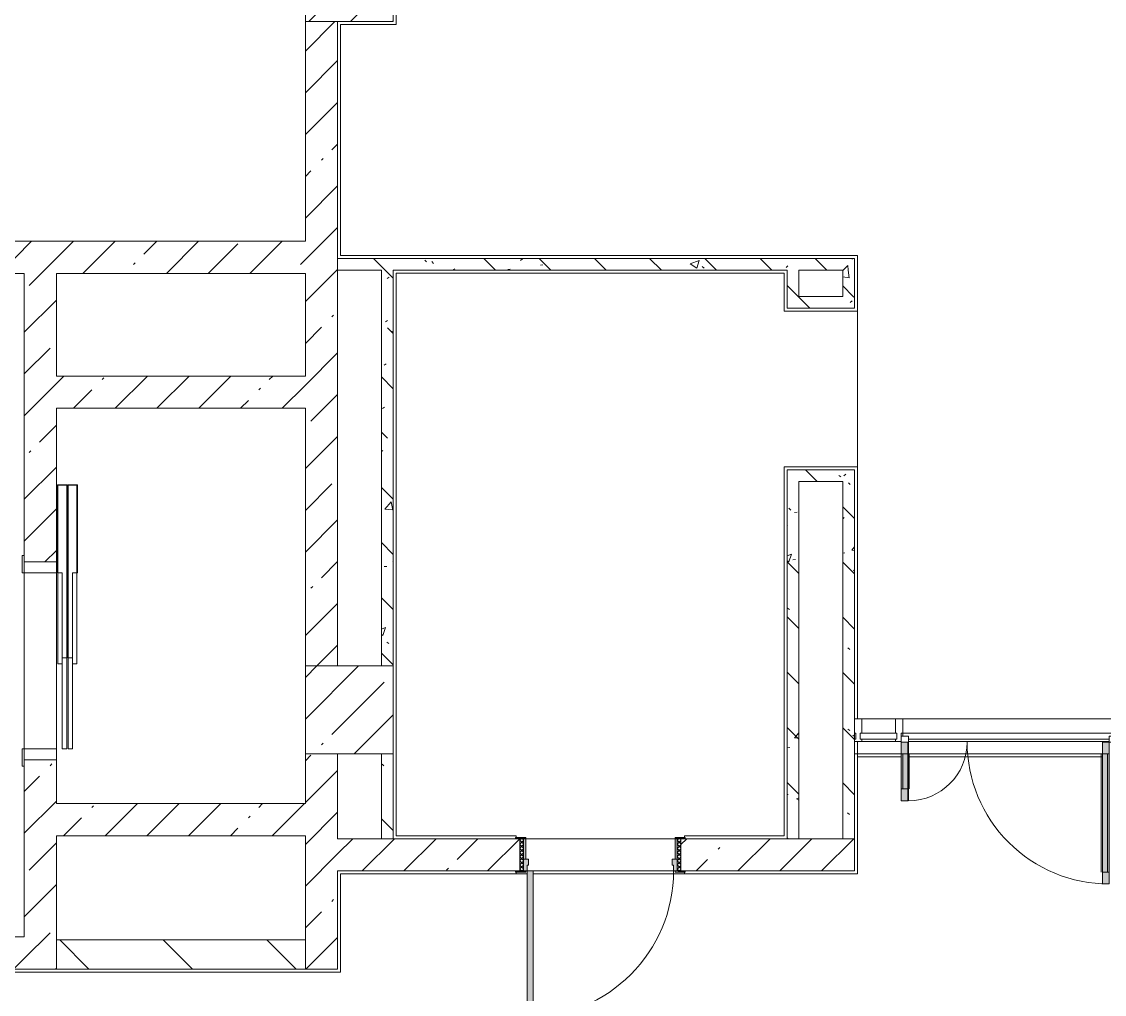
# Model space of a CAD drawing. Header units: millimetres. Extents: x 1311 to 195818, y -8553 to 29000.
# Drawn here: x 109031 to 116425, y 10057 to 16700 of the extents above; entities that cross this region are included whole.
import ezdxf

# ---------------------------------------------------------------- set-up
doc = ezdxf.new("R2010")
doc.units = ezdxf.units.MM
for name, color, linetype, lineweight, true_color in [('A-DETL-GENF-4', 7, 'Continuous', 5, 0xaaaaaa), ('A-DETL-GENF-5', 7, 'Continuous', 5, 0xe2e2e2), ('A-DOOR-1', 7, 'Continuous', 5, 0xaaaaaa), ('A-DOOR-2', 7, 'Continuous', 5, 0xe2e2e2), ('A-DOOR-FRAM-1', 7, 'Continuous', 5, 0xe2e2e2), ('A-DOOR-FRAM-2', 7, 'Continuous', 5, 0xaaaaaa), ('A-FLOR-1', 7, 'Continuous', 5, 0xaaaaaa), ('I-WALL-6', 7, 'Continuous', 5, 0x787878)]:
    doc.layers.add(name, color=color, linetype=linetype, lineweight=lineweight, true_color=true_color)
for name, color, linetype, lineweight in [('A-GLAZ-CURT-2', 7, 'Continuous', 5), ('A-GLAZ-CWMG-2', 7, 'Continuous', 5), ('A-WALL', 7, 'Continuous', 9), ('I-WALL-4', 7, 'Continuous', 5), ('S-COLS-4', 7, 'Continuous', 5), ('S-STRS-MBND-2', 7, 'Continuous', 5)]:
    doc.layers.add(name, color=color, linetype=linetype, lineweight=lineweight)
pattern_1 = [(45, (68808.4, 0), (-285.123, 285.123), []), (45, (69093.5, 0), (-285.123, 285.123), [504.031, -100.806, 16.764, -84.042])]
pattern_2 = [(135, (68808.4, 0), (-377.171, -377.171), [533.4, -88.9, 17.78, -88.9]), (135, (68808.4, 376.94), (-377.171, -377.171), []), (50, (68808.4, 0), (637.6445, -55.7866), [66.675, -733.425]), (355, (68808.4, 0), (-123.349, 668.699), [53.34, -586.74]), (100.451, (68861.5, -4.65), (514.299, 612.908), [56.665, -623.315]), (46.184, (68808.4, 177.8), (948.776, -147.15), [100.012, -1100.137]), (96.636, (68887.5, 165.5), (830.909, 865.997), [84.998, -934.973]), (351.184, (68808.4, 177.8), (830.918, 865.988), [80.01, -880.11]), (21, (68897.3, 133.35), (530.6506, -357.928), [66.675, -733.425]), (326, (68897.3, 133.35), (216.308, 644.6585), [53.34, -586.74]), (71.451, (68941.5, 103.5), (746.9596, 286.724), [56.665, -623.315]), (37.5, (68808.4, 0), (10.8105, 295.9426), [16.764, -562.864, 16.764, -578.866, -588.962]), (37.5, (68808.4, 0), (10.8105, 295.9426), [-1175.258, 16.764, -572.198]), (7.5, (68808.4, 0), (233.8692, 350.6318), [16.764, -322.834, 16.764, -549.529, -224.472]), (7.5, (68808.4, 0), (233.8692, 350.6318), [-905.891, 16.764, -207.708]), (327.5, (68610.14, 0), (474.5678, -20.0513), [16.764, -205.486, 16.764, -676.656, -920.115]), (327.5, (68610.14, 0), (474.5678, -20.0513), [-915.67, 16.764, -903.351]), (317.5, (68521.24, 0), (518.452, 88.9934), [16.764, -272.161, 16.764, -443.738, -653.415]), (317.5, (68521.24, 0), (518.452, 88.9934), [-749.427, 16.764, -636.651])]

# ---------------------------------------------------------------- blocks, each defined once
blk = doc.blocks.new('BSC_Колонна _Прямоугольная - 600х600-V103-1_11_1_птичка')
at = {"layer": 'S-COLS-4'}
h = blk.add_hatch(dxfattribs=at)
h.set_pattern_fill('FP_147', color=256, style=0, pattern_type=2)
h.set_pattern_definition([(45, (-42460, -17000), (-285.123, 285.123), []), (45, (-42174.88, -17000), (-285.123, 285.123), [504.031, -100.806, 16.764, -84.042])])
h.paths.add_polyline_path([(-60, -300), (300, -300), (300, 300), (-300, 300), (-300, -300)])
for p, q in [((300, 300), (-300, 300)), ((-300, 300), (-300, -300)), ((300, -300), (300, 300)), ((-300, -300), (300, -300))]:
    blk.add_line(p, q, dxfattribs=at)
blk = doc.blocks.new('110_Дверь_СКБ_1Ст_Внутренняя1 - Д-11 1100x2100h_кладовые _все__ коридор _между помещениями блока столовой__ моечные _все_-32089417-1_11_1_птичка')
at = {"layer": 'A-DOOR-1'}
h = blk.add_hatch(dxfattribs=at)
h.set_pattern_fill('FP_159', color=256, style=0, pattern_type=2)
h.set_pattern_definition([(135, (1751.41, 174.685), (-14.14214, -14.14214), []), (225, (1751.41, 174.685), (14.14214, -14.14214), [])])
h.paths.add_polyline_path([(562.5, 110), (537.5, 110), (537.5, -110), (562.5, -110), (562.5, 16)])
at = {"layer": 'A-DOOR-2'}
h = blk.add_hatch(color=256, dxfattribs=at)
h.paths.add_polyline_path([(537.5, 110), (512.5, 110), (512.5, 70), (502.5, 70), (502.5, 30), (537.5, 30)])
h.paths.add_polyline_path([(-487.5, 110), (-512.5, 110), (-512.5, 30), (-477.5, 30), (-477.5, 70), (-487.5, 70)])
at = {"layer": 'A-DOOR-FRAM-1'}
for points in [[(512.5, 1110), (472.5, 1110), (472.5, 110), (512.5, 110), (512.5, 1030.8)], [(-537.5, 118), (-567.5, 118), (-562.5, 110), (-497.5, 115.3), (-497.5, 118), (-517.5, 118)], [(562.5, 118), (522.5, 118), (522.5, 110), (592.5, 110), (587.5, 118)], [(-497.5, 30), (-512.5, 30), (-512.5, -110), (-497.5, -110), (-497.5, 16)], [(522.5, 30), (522.5, -110), (537.5, -110), (537.5, 30)], [(-567.5, -110), (-562.5, -118), (-497.5, -118), (-497.5, -110), (-562.5, -110)], [(522.5, -110), (522.5, -118), (592.5, -118), (587.5, -110), (537.5, -110)]]:
    blk.add_hatch(color=256, dxfattribs=at).paths.add_polyline_path(points)
at = {"layer": 'A-DOOR-FRAM-2'}
h = blk.add_hatch(dxfattribs=at)
h.set_pattern_fill('FP_160', color=256, style=0, pattern_type=2)
h.set_pattern_definition([(45, (-371.384, 174.685), (-14.1421, 14.1421), []), (135, (-371.384, 174.685), (-14.1421, -14.1421), [])])
h.paths.add_polyline_path([(-537.5, 110), (-537.5, -110), (-512.5, -110), (-512.5, 110)])
at = {"layer": 'A-DOOR-1'}
for p, q in [((512.5, 1110), (472.5, 1110)), ((472.5, 1110), (472.5, 110)), ((512.5, 110), (512.5, 1110)), ((472.5, 110), (512.5, 110))]:
    blk.add_line(p, q, dxfattribs=at)
blk.add_arc((512.5, 110), 1000, 90, 180, dxfattribs=at)
at = {"layer": 'A-DOOR-FRAM-2'}
for p, q in [((-497.5, 118), (-567.5, 118)), ((-567.5, 118), (-567.5, 110)), ((-567.5, 110), (-497.5, 110)), ((-512.5, 110), (-537.5, 110)), ((-537.5, 110), (-537.5, -110)), ((-487.5, 110), (-512.5, 110)), ((-512.5, 110), (-512.5, 30)), ((-512.5, -110), (-512.5, 110)), ((-497.5, 110), (-512.5, 110)), ((-512.5, 110), (-512.5, 109)), ((-512.5, 109), (-497.5, 109)), ((-497.5, 110), (-497.5, 118)), ((-497.5, 109), (-497.5, 110)), ((-487.5, 70), (-487.5, 110)), ((512.5, 110), (512.5, 70)), ((537.5, 110), (512.5, 110)), ((592.5, 118), (522.5, 118)), ((522.5, 118), (522.5, 110)), ((537.5, 110), (522.5, 110)), ((522.5, 110), (522.5, 109)), ((522.5, 110), (592.5, 110)), ((522.5, 109), (537.5, 109)), ((537.5, 30), (537.5, 110)), ((562.5, 110), (537.5, 110)), ((537.5, 110), (537.5, -110)), ((537.5, 109), (537.5, 110)), ((562.5, -110), (562.5, 110)), ((592.5, 110), (592.5, 118)), ((-512.5, 30), (-477.5, 30)), ((-497.5, 30), (-512.5, 30)), ((-512.5, 30), (-512.5, -110)), ((-497.5, -110), (-497.5, 30)), ((-477.5, 70), (-487.5, 70)), ((-477.5, 30), (-477.5, 70)), ((512.5, 70), (502.5, 70)), ((502.5, 70), (502.5, 30)), ((502.5, 30), (537.5, 30)), ((537.5, 30), (522.5, 30)), ((522.5, 30), (522.5, -110)), ((537.5, -110), (537.5, 30)), ((-497.5, -110), (-567.5, -110)), ((-567.5, -110), (-567.5, -118)), ((-567.5, -118), (-497.5, -118)), ((-537.5, -110), (-512.5, -110)), ((-512.5, -110), (-497.5, -110)), ((-497.5, -118), (-497.5, -110)), ((522.5, -110), (537.5, -110)), ((592.5, -110), (522.5, -110)), ((522.5, -110), (522.5, -118)), ((522.5, -118), (592.5, -118)), ((537.5, -110), (562.5, -110)), ((592.5, -118), (592.5, -110))]:
    blk.add_line(p, q, dxfattribs=at)
blk = doc.blocks.new('DOR_Дверь лифта - 1350х2050h-V180-1_11_1_птичка')
at = {"layer": 'A-DOOR-1'}
for p, q in [((-600, 125), (-720, 125)), ((-720, 125), (-720, 110)), ((-720, 110), (-600, 110)), ((-675, 110), (-675, -110)), ((-600, 110), (-675, 110)), ((-600, 110), (-600, 125)), ((600, 110), (-600, 110)), ((-600, 110), (-600, -110)), ((720, 125), (600, 125)), ((600, 125), (600, 110)), ((600, -110), (600, 110)), ((675, 110), (600, 110)), ((600, 110), (720, 110)), ((675, -110), (675, 110)), ((720, 110), (720, 125)), ((-675, -110), (-600, -110)), ((-600, -110), (600, -110)), ((-20, -120), (-20, -150)), ((600, -120), (-20, -120)), ((600, -110), (675, -110)), ((600, -150), (600, -120)), ((-600, -150), (-600, -180)), ((20, -150), (-600, -150)), ((-600, -180), (20, -180)), ((-600, -190), (-600, -220)), ((20, -190), (-600, -190)), ((-600, -220), (20, -220)), ((-20, -150), (600, -150)), ((-20, -220), (-20, -250)), ((600, -220), (-20, -220)), ((20, -180), (20, -150)), ((20, -220), (20, -190)), ((600, -250), (600, -220)), ((-20, -250), (600, -250))]:
    blk.add_line(p, q, dxfattribs=at)
at = {"layer": 'A-DOOR-FRAM-2'}
for p, q in [((600, -117), (600, -120)), ((1203, -117), (600, -117)), ((600, -120), (1200, -120)), ((1200, -120), (1200, -180)), ((1203, -183), (1203, -117)), ((1200, -180), (20, -180)), ((20, -180), (20, -183)), ((20, -183), (1203, -183)), ((1203, -187), (20, -187)), ((20, -187), (20, -190)), ((20, -190), (1200, -190)), ((1200, -190), (1200, -250)), ((1203, -253), (1203, -187)), ((600, -250), (600, -253)), ((1200, -250), (600, -250)), ((600, -253), (1203, -253))]:
    blk.add_line(p, q, dxfattribs=at)
blk = doc.blocks.new('Прямоугольный импост - Импост структурный с накладкой - 160мм Темный-32467808-1_11_1_птичка')
at = {"layer": 'A-GLAZ-CWMG-2'}
for p, q in [((-50, 40), (-50, 140)), ((-50, 140), (0, 140)), ((0, 140), (0, 40)), ((-40, 40), (-50, 40)), ((-50, -17), (-50, 0)), ((-50, 0), (-40, 0)), ((-40, 0), (-40, 40)), ((-10, 40), (-10, 0)), ((0, 40), (-10, 40)), ((-10, 0), (0, 0)), ((0, 0), (0, -17)), ((0, -17), (-50, -17))]:
    blk.add_line(p, q, dxfattribs=at)
blk = doc.blocks.new('Системная панель - Стекло - 40мм-32785804-1_11_1_птичка')
at = {"layer": 'A-GLAZ-CURT-2'}
for p, q in [((125, 0), (-125, 0)), ((-125, 0), (-125, -40)), ((125, -40), (125, 0)), ((-125, -40), (125, -40))]:
    blk.add_line(p, q, dxfattribs=at)
blk = doc.blocks.new('Дверь_Витражная_остекление_ - В-9-32786634-1_11_1_птичка')
at = {"layer": 'A-DETL-GENF-5'}
for points in [[(-639.5, 989), (-684.5, 989), (-684.5, 20), (-639.5, 20), (-639.5, 920)], [(689.5, 420), (689.5, 20), (734.5, 20), (734.5, 420)]]:
    blk.add_hatch(color=256, dxfattribs=at).paths.add_polyline_path(points)
at = {"layer": 'A-DETL-GENF-4'}
for p, q in [((-684.5, 989), (-639.5, 989)), ((-684.5, 989), (-684.5, 20)), ((-639.5, 989), (-684.5, 989)), ((-684.5, 989), (-684.5, 20)), ((-639.5, 989), (-639.5, 20)), ((-639.5, 20), (-639.5, 989)), ((-684.5, 909), (-639.5, 909)), ((-674.5, 909), (-674.5, 100)), ((-630.5, 909), (-630.5, 100)), ((734.5, 420), (689.5, 420)), ((689.5, 420), (689.5, 20)), ((734.5, 420), (689.5, 420)), ((689.5, 420), (689.5, 20)), ((734.5, 420), (734.5, 20)), ((734.5, 20), (734.5, 420)), ((680.5, 340), (680.5, 100)), ((734.5, 340), (689.5, 340)), ((724.5, 340), (724.5, 100)), ((-684.5, 100), (-639.5, 100)), ((734.5, 100), (689.5, 100)), ((-639.5, 20), (-684.5, 20)), ((-684.5, 20), (-639.5, 20))]:
    blk.add_line(p, q, dxfattribs=at)
at = {"layer": 'A-DOOR-1'}
for p, q in [((-684.5, 989), (-684.5, 20)), ((684.5, 420), (684.5, 20)), ((-684.5, 20), (-734.5, 20)), ((-734.5, 20), (-734.5, -20)), ((-684.5, -20), (-684.5, 20)), ((734.5, 20), (684.5, 20)), ((684.5, 20), (684.5, -20)), ((734.5, -20), (734.5, 20)), ((-734.5, -20), (-684.5, -20)), ((684.5, -20), (734.5, -20))]:
    blk.add_line(p, q, dxfattribs=at)
for centre, radius, start, end in [((-684.5, 20), 969, 360, 90), ((684.5, 20), 400, 90, 180)]:
    blk.add_arc(centre, radius, start, end, dxfattribs=at)
blk = doc.blocks.new('Прямоугольный импост - Импост структурный с накладкой - 160мм Темный-32786259-1_11_1_птичка')
at = {"layer": 'A-GLAZ-CWMG-2'}
for p, q in [((46240, 11940), (47689, 11940)), ((46240, 11820), (46240, 11840)), ((46240, 11840), (47689, 11840)), ((47689, 11840), (47689, 11820)), ((46280, 11800), (47649, 11800)), ((46280, 11783), (47649, 11783))]:
    blk.add_line(p, q, dxfattribs=at)
blk = doc.blocks.new('Прямоугольный импост - Импост структурный с накладкой - 160мм Темный-32785802-1_11_1_птичка')
at = {"layer": 'A-GLAZ-CWMG-2'}
for p, q in [((45960, 11940), (46190, 11940)), ((45960, 11783), (46190, 11783))]:
    blk.add_line(p, q, dxfattribs=at)
blk = doc.blocks.new('Прямоугольный импост - Импост структурный с накладкой - 160мм Темный-V207-1_11_1_птичка')
at = {"layer": 'A-GLAZ-CWMG-2'}
for p, q in [((-25, 40), (-25, 140)), ((-25, 140), (25, 140)), ((25, 140), (25, 40)), ((-15, 40), (-25, 40)), ((-15, 20), (-15, 40)), ((15, 40), (15, 0)), ((25, 40), (15, 40)), ((15, 0), (25, 0)), ((25, 0), (25, -17)), ((25, -17), (-15, -17))]:
    blk.add_line(p, q, dxfattribs=at)

msp = doc.modelspace()

# ---------------------------------------------------------------- hatches: boundary and pattern name
at = {"layer": 'I-WALL-4'}
h = msp.add_hatch(dxfattribs=at)
h.set_pattern_fill('FP_101', color=256, style=0, pattern_type=2)
h.set_pattern_definition(pattern_1)
h.paths.add_polyline_path([(110968.4, 15200), (111188.4, 15200), (111188.4, 16700), (110968.4, 16700), (110968.4, 15593.2)])
h = msp.add_hatch(dxfattribs=at)
h.set_pattern_fill('FP_101', color=256, style=0, pattern_type=2)
h.set_pattern_definition(pattern_1)
h.paths.add_polyline_path([(107568.4, 14980), (111188.4, 14980), (111188.4, 15200), (107568.4, 15200)])
h = msp.add_hatch(dxfattribs=at)
h.set_pattern_fill('FP_101', color=256, style=0, pattern_type=2)
h.set_pattern_definition(pattern_1)
h.paths.add_polyline_path([(109268.4, 14280), (109268.4, 14980), (109048.4, 14979.6), (109048.4, 14280)])
h = msp.add_hatch(dxfattribs=at)
h.set_pattern_fill('FP_101', color=256, style=0, pattern_type=2)
h.set_pattern_definition(pattern_1)
h.paths.add_polyline_path([(110968.4, 12300), (111188.4, 12300), (111188.4, 14980), (110968.4, 14980), (110968.4, 13293.6)])
h = msp.add_hatch(dxfattribs=at)
h.set_pattern_fill('FP_101', color=256, style=0, pattern_type=2)
h.set_pattern_definition(pattern_1)
h.paths.add_polyline_path([(109048.4, 10230), (109268.4, 10230), (109268.4, 11660), (109048.4, 11660), (109048.4, 10430)])
h.paths.add_polyline_path([(109048.4, 13010), (109268.4, 13010), (109268.4, 14280), (109048.4, 14280), (109048.4, 13293.6)])
h = msp.add_hatch(dxfattribs=at)
h.set_pattern_fill('FP_101', color=256, style=0, pattern_type=2)
h.set_pattern_definition(pattern_1)
h.paths.add_polyline_path([(110968.4, 14060), (110968.4, 14280), (109268.4, 14280), (109268.4, 14060), (110707.5, 14060)])
h = msp.add_hatch(dxfattribs=at)
h.set_pattern_fill('FP_101', color=256, style=0, pattern_type=2)
h.set_pattern_definition(pattern_1)
h.paths.add_polyline_path([(110968.4, 10230), (111188.4, 10230), (111188.4, 11700), (110968.4, 11700), (110968.4, 10430)])
h = msp.add_hatch(dxfattribs=at)
h.set_pattern_fill('FP_101', color=256, style=0, pattern_type=2)
h.set_pattern_definition(pattern_1)
h.paths.add_polyline_path([(110968.4, 11140), (110968.4, 11360), (109268.4, 11360), (109268.4, 11140), (110707.5, 11140)])
h = msp.add_hatch(dxfattribs=at)
h.set_pattern_fill('FP_101', color=256, style=0, pattern_type=2)
h.set_pattern_definition(pattern_1)
h.paths.add_polyline_path([(111188.4, 10900), (112433.4, 10900), (112433.4, 11120), (111188.4, 11120), (111188.4, 10994)])
h.paths.add_polyline_path([(114420.7, 10900), (114718.4, 10900), (114718.4, 11120), (113533.4, 11120), (113533.4, 10900), (113563.4, 10900)])
h = msp.add_hatch(dxfattribs=at)
h.set_pattern_fill('FP_101', color=256, style=0, pattern_type=2)
h.set_pattern_definition(pattern_1)
h.paths.add_polyline_path([(107568.4, 10230), (109048.4, 10230), (109048.4, 10450), (107568.4, 10450)])
h = msp.add_hatch(dxfattribs=at)
h.set_pattern_fill('FP_119', color=256, style=0, pattern_type=2)
h.set_pattern_definition([(135, (68808.4, 0), (-353.5534, -353.5534), [])])
h.paths.add_polyline_path([(110968.4, 10230), (110968.4, 10430), (109268.4, 10430), (109268.4, 10230), (110707.5, 10230)])
at = {"layer": 'I-WALL-6'}
h = msp.add_hatch(dxfattribs=at)
h.set_pattern_fill('FP_131', color=256, style=0, pattern_type=2)
h.set_pattern_definition(pattern_2)
h.paths.add_polyline_path([(114638.4, 15002.5), (114718.4, 15002.5), (114713, 15082.5), (111188.4, 15082.5), (111188.4, 15002.5), (114627.3, 15002.5)])
h = msp.add_hatch(dxfattribs=at)
h.set_pattern_fill('FP_131', color=256, style=0, pattern_type=2)
h.set_pattern_definition(pattern_2)
h.paths.add_polyline_path([(111568.4, 11120), (111568.4, 11700), (111488.4, 11700), (111488.4, 11120)])
h.paths.add_polyline_path([(111568.4, 12300), (111568.4, 15002.5), (111488.4, 15002.5), (111488.4, 12300)])
h = msp.add_hatch(dxfattribs=at)
h.set_pattern_fill('FP_131', color=256, style=0, pattern_type=2)
h.set_pattern_definition(pattern_2)
h.paths.add_polyline_path([(114258.4, 14742.5), (114338.4, 14742.5), (114338.4, 15002.5), (114258.4, 15002.5), (114258.4, 14822.5)])
h = msp.add_hatch(dxfattribs=at)
h.set_pattern_fill('FP_131', color=256, style=0, pattern_type=2)
h.set_pattern_definition(pattern_2)
h.paths.add_polyline_path([(114718.4, 14822.5), (114718.4, 15002.5), (114638.4, 15002.5), (114638.4, 14822.5)])
h = msp.add_hatch(dxfattribs=at)
h.set_pattern_fill('FP_131', color=256, style=0, pattern_type=2)
h.set_pattern_definition(pattern_2)
h.paths.add_polyline_path([(114420.7, 14742.5), (114718.4, 14742.5), (114718.4, 14822.5), (114338.4, 14822.5), (114338.4, 14742.5)])
h = msp.add_hatch(dxfattribs=at)
h.set_pattern_fill('FP_131', color=256, style=0, pattern_type=2)
h.set_pattern_definition(pattern_2)
h.paths.add_polyline_path([(114338.4, 13560), (114638.4, 13560), (114638.4, 13640), (114258.4, 13640), (114258.4, 13560)])
h = msp.add_hatch(dxfattribs=at)
h.set_pattern_fill('FP_131', color=256, style=0, pattern_type=2)
h.set_pattern_definition(pattern_2)
h.paths.add_polyline_path([(114718.4, 11120), (114718.4, 13640), (114638.4, 13640), (114638.4, 11120)])
h = msp.add_hatch(dxfattribs=at)
h.set_pattern_fill('FP_131', color=256, style=0, pattern_type=2)
h.set_pattern_definition(pattern_2)
h.paths.add_polyline_path([(114338.4, 11120), (114338.4, 13560), (114258.4, 13560), (114258.4, 11120)])
at = {"layer": 'S-COLS-4'}
h = msp.add_hatch(dxfattribs=at)
h.set_pattern_fill('FP_101', color=256, style=0, pattern_type=2)
h.set_pattern_definition(pattern_1)
h.paths.add_polyline_path([(111568.4, 11700), (111568.4, 12300), (110968.4, 12300), (110968.4, 11700), (111488.4, 11700)])

# ---------------------------------------------------------------- linework, layer by layer
at = {"layer": 'A-FLOR-1'}
for p, q in [((111588.4, 17900), (111588.4, 16680)), ((111588.4, 16680), (111208.4, 16680)), ((111208.4, 16680), (111208.4, 15102.5)), ((111208.4, 15102.5), (114738.4, 15102.5)), ((114738.4, 15102.5), (114738.4, 11940)), ((111588.4, 14982.5), (111588.4, 11140)), ((114238.4, 14982.5), (111588.4, 14982.5)), ((114238.4, 14723.6), (114238.4, 14982.5)), ((114738.4, 14723.6), (114238.4, 14723.6)), ((114238.4, 11140), (114238.4, 13660)), ((114238.4, 13660), (114738.4, 13660)), ((114738.4, 11783), (114738.4, 11679)), ((115038.4, 11680), (114738.4, 11680)), ((114738.4, 11680), (114738.4, 10880)), ((114738.4, 11679), (115038.4, 11679)), ((116412.4, 11680), (115083.4, 11680)), ((115083.4, 11679), (116412.4, 11679)), ((111588.4, 11140), (112408.4, 11140)), ((112408.4, 11140), (112408.4, 11128)), ((113558.4, 11128), (113558.4, 11140)), ((113558.4, 11140), (114238.4, 11140)), ((112483.4, 10880), (111208.4, 10880)), ((111208.4, 10880), (111208.4, 10210)), ((112408.4, 10892), (112408.4, 10880)), ((112408.4, 10880), (112483.4, 10880)), ((112523.4, 10880), (113558.4, 10880)), ((114738.4, 10880), (112523.4, 10880)), ((113558.4, 10880), (113558.4, 10892)), ((111208.4, 10210), (107548.4, 10210))]:
    msp.add_line(p, q, dxfattribs=at)
at = {"layer": 'A-WALL'}
for p, q in [((111488.4, 11120), (111568.4, 11120)), ((114258.4, 11120), (114338.4, 11120)), ((114638.4, 11120), (114718.4, 11120)), ((109268.4, 10430), (109268.4, 10230)), ((110968.4, 10230), (110968.4, 10430))]:
    msp.add_line(p, q, dxfattribs=at)
at = {"layer": 'I-WALL-4'}
for p, q in [((110968.4, 16700), (110968.4, 15200)), ((111188.4, 12300), (111188.4, 16700)), ((110968.4, 15200), (107568.4, 15200)), ((114718.4, 15082.5), (111188.4, 15082.5)), ((111188.4, 15082.5), (111188.4, 15002.5)), ((114718.4, 14742.5), (114718.4, 15082.5)), ((107568.4, 14980), (109048.4, 14980)), ((109048.4, 14980), (109048.4, 13010)), ((109268.4, 14980), (110968.4, 14980)), ((109268.4, 14280), (109268.4, 14980)), ((110968.4, 14980), (110968.4, 14280)), ((111188.4, 15002.5), (111488.4, 15002.5)), ((111488.4, 15002.5), (111488.4, 12300)), ((111568.4, 15002.5), (114258.4, 15002.5)), ((111568.4, 12300), (111568.4, 15002.5)), ((114258.4, 15002.5), (114258.4, 14742.5)), ((114338.4, 15002.5), (114638.4, 15002.5)), ((114338.4, 14822.5), (114338.4, 15002.5)), ((114638.4, 15002.5), (114638.4, 14822.5)), ((114638.4, 14822.5), (114338.4, 14822.5)), ((114258.4, 14742.5), (114718.4, 14742.5)), ((110968.4, 14280), (109268.4, 14280)), ((109268.4, 13010), (109268.4, 14060)), ((109268.4, 14060), (110968.4, 14060)), ((110968.4, 14060), (110968.4, 12300)), ((114718.4, 13640), (114258.4, 13640)), ((114258.4, 13640), (114258.4, 11120)), ((114718.4, 10900), (114718.4, 13640)), ((114338.4, 13560), (114638.4, 13560)), ((114338.4, 11120), (114338.4, 13560)), ((114638.4, 13560), (114638.4, 11120)), ((109048.4, 13010), (109268.4, 13010)), ((110968.4, 12300), (111188.4, 12300)), ((111488.4, 12300), (111568.4, 12300)), ((110968.4, 11700), (110968.4, 11360)), ((111188.4, 11700), (110968.4, 11700)), ((111188.4, 11120), (111188.4, 11700)), ((111488.4, 11700), (111488.4, 11120)), ((111568.4, 11700), (111488.4, 11700)), ((111568.4, 11120), (111568.4, 11700)), ((115038.4, 11700), (114718.4, 11700)), ((116412.4, 11700), (115083.4, 11700)), ((109048.4, 11660), (109048.4, 10450)), ((109268.4, 11660), (109048.4, 11660)), ((109268.4, 11360), (109268.4, 11660)), ((110968.4, 11360), (109268.4, 11360)), ((109268.4, 11140), (110968.4, 11140)), ((109268.4, 10430), (109268.4, 11140)), ((110968.4, 11140), (110968.4, 10430)), ((111488.4, 11120), (111188.4, 11120)), ((112403.4, 11120), (111568.4, 11120)), ((112473.4, 11120), (113493.4, 11120)), ((114258.4, 11120), (113563.4, 11120)), ((114638.4, 11120), (114338.4, 11120)), ((111188.4, 10230), (111188.4, 10900)), ((111188.4, 10900), (112403.4, 10900)), ((113483.4, 10900), (112523.4, 10900)), ((113563.4, 10900), (114718.4, 10900)), ((109048.4, 10450), (107568.4, 10450)), ((110968.4, 10430), (109268.4, 10430)), ((107568.4, 10230), (111188.4, 10230))]:
    msp.add_line(p, q, dxfattribs=at)
at = {"layer": 'S-COLS-4'}
for p, q in [((111488.4, 12300), (110968.4, 12300)), ((110968.4, 12300), (110968.4, 11700)), ((111568.4, 12300), (111488.4, 12300)), ((111568.4, 11700), (111568.4, 12300)), ((110968.4, 11700), (111488.4, 11700)), ((111488.4, 11700), (111568.4, 11700))]:
    msp.add_line(p, q, dxfattribs=at)
at = {"layer": 'S-STRS-MBND-2'}
for p, q in [((110968.4, 15200), (110968.4, 16700)), ((107568.4, 15200), (110968.4, 15200))]:
    msp.add_line(p, q, dxfattribs=at)

# ---------------------------------------------------------------- block references
at = {"layer": 'A-DOOR-1'}
for name, p, rotation in [('DOR_Дверь лифта - 1350х2050h-V180-1_11_1_птичка', (109158.4, 12335), 90), ('Дверь_Витражная_остекление_ - В-9-32786634-1_11_1_птичка', (115772.9, 11800), 180), ('110_Дверь_СКБ_1Ст_Внутренняя1 - Д-11 1100x2100h_кладовые _все__ коридор _между помещениями блока столовой__ моечные _все_-32089417-1_11_1_птичка', (112995.9, 11010), 180)]:
    msp.add_blockref(name, p, dxfattribs=dict(at, rotation=rotation))
at = {"layer": 'A-GLAZ-CURT-2', "rotation": 180}
msp.add_blockref('Системная панель - Стекло - 40мм-32785804-1_11_1_птичка', (114883.4, 11800), dxfattribs=at)
at = {"layer": 'A-GLAZ-CWMG-2', "extrusion": (0, 0, -1)}
for name, p in [('Прямоугольный импост - Импост структурный с накладкой - 160мм Темный-32467808-1_11_1_птичка', (-114718.4, 11800)), ('Прямоугольный импост - Импост структурный с накладкой - 160мм Темный-V207-1_11_1_птичка', (-115023.4, 11800))]:
    msp.add_blockref(name, p, dxfattribs=at)
at = {"layer": 'A-GLAZ-CWMG-2'}
for name in ['Прямоугольный импост - Импост структурный с накладкой - 160мм Темный-32785802-1_11_1_птичка', 'Прямоугольный импост - Импост структурный с накладкой - 160мм Темный-32786259-1_11_1_птичка']:
    msp.add_blockref(name, (68808.4, 0), dxfattribs=at)
at = {"layer": 'S-COLS-4'}
msp.add_blockref('BSC_Колонна _Прямоугольная - 600х600-V103-1_11_1_птичка', (111268.4, 17000), dxfattribs=at)

doc.saveas('drawing.dxf')
